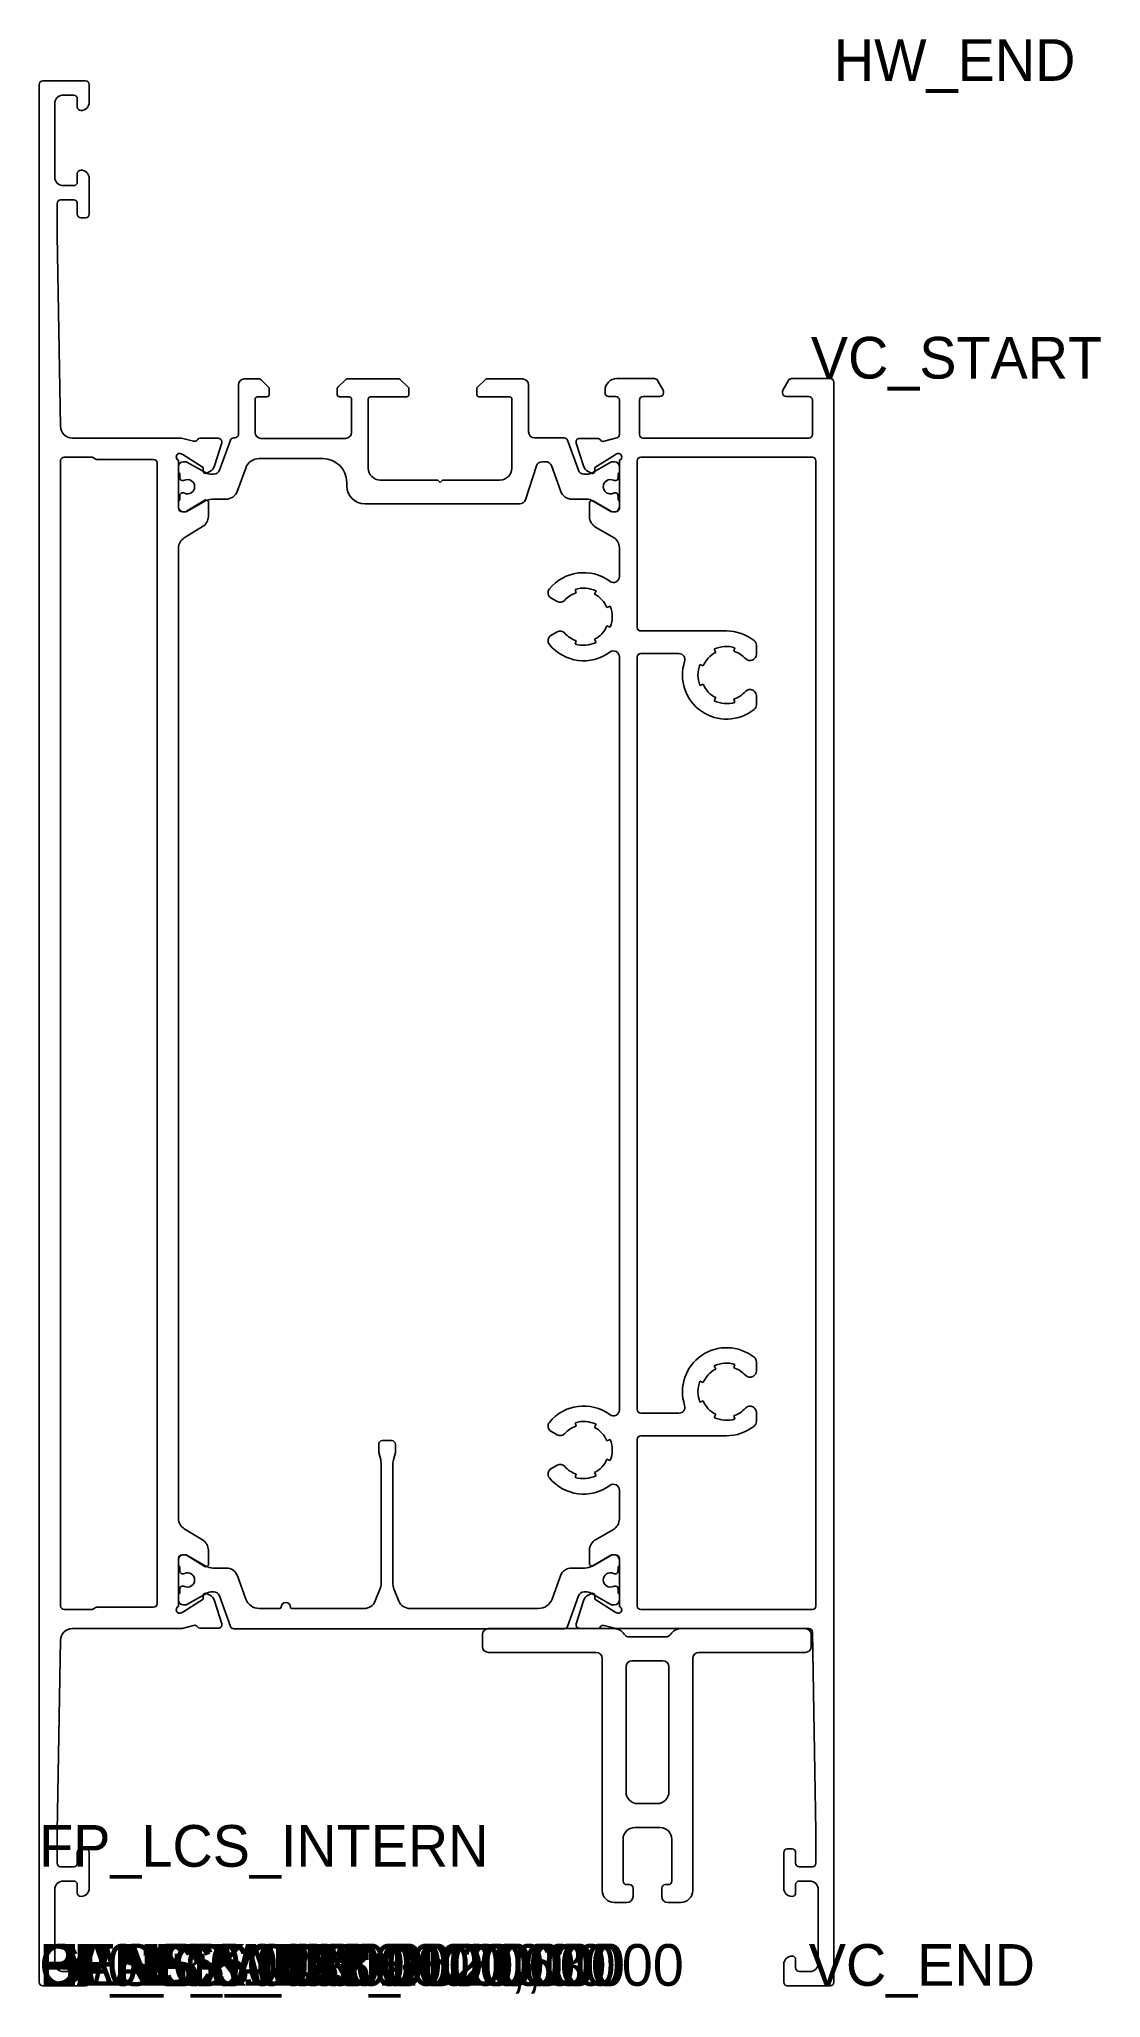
# Model space of a CAD drawing. Header units: metres. Extents: x 0 to 89, y -1 to 163.
import ezdxf

# ---------------------------------------------------------------- set-up
doc = ezdxf.new("R2010")
doc.units = ezdxf.units.M

msp = doc.modelspace()

# ---------------------------------------------------------------- linework, layer by layer
for p, q in [((0, 0.3), (0, 159.699723)), ((0.3, 159.999723), (3.9, 159.999723)), ((4.2, 159.699723), (4.2, 158.199723)), ((1.3, 158.099723), (1.3, 151.899723)), ((2.9, 158.799723), (2, 158.799723)), ((3.2, 157.799723), (3.2, 158.499723)), ((3.2, 151.499723), (3.2, 152.199723)), ((4.2, 151.799723), (4.2, 148.799723)), ((2.9, 149.999723), (1.8, 149.999723)), ((2, 151.199723), (2.9, 151.199723)), ((1.5, 149.699723), (1.5, 146.999723)), ((3.2, 148.799723), (3.2, 149.699723)), ((3.9, 148.499723), (3.5, 148.499723)), ((1.5, 146.999723), (1.782664, 130.982078)), ((18.483976, 134.959541), (17.216819, 134.959541)), ((19.25824, 134.268119), (18.625397, 134.900962)), ((25.70824, 134.900962), (25.075397, 134.268119)), ((30.196626, 134.959541), (25.849661, 134.959541)), ((30.970891, 134.268119), (30.338048, 134.900962)), ((37.420891, 134.900962), (36.788048, 134.268119)), ((40.579469, 134.959541), (37.562312, 134.959541)), ((48.497783, 134.99228), (51.647228, 134.99228)), ((63.148338, 134.99228), (66.397783, 134.99228)), ((16.716819, 134.459541), (16.716819, 130.309541)), ((18.116819, 130.471224), (18.116819, 133.259541)), ((18.316819, 133.459541), (19.116819, 133.459541)), ((19.316819, 133.659541), (19.316819, 134.126698)), ((25.016819, 134.126698), (25.016819, 133.659541)), ((25.216819, 133.459541), (26.016819, 133.459541)), ((26.216819, 133.259541), (26.216819, 130.471224)), ((27.616819, 127.471224), (27.616819, 133.259541)), ((27.816819, 133.459541), (30.829469, 133.459541)), ((31.029469, 133.659541), (31.029469, 134.126698)), ((36.729469, 134.126698), (36.729469, 133.659541)), ((36.929469, 133.459541), (39.479469, 133.459541)), ((39.679469, 133.259541), (39.679469, 127.471224)), ((41.079469, 130.509541), (41.079469, 134.459541)), ((47.497783, 133.79228), (47.497783, 133.99228)), ((48.397783, 133.49228), (47.797783, 133.49228)), ((52.097783, 133.49228), (50.697783, 133.49228)), ((51.907035, 134.84228), (52.357591, 134.061895)), ((52.397783, 133.911895), (52.397783, 133.79228)), ((62.397783, 133.79228), (62.397783, 133.911895)), ((62.437975, 134.061895), (62.888531, 134.84228)), ((64.597783, 133.49228), (62.697783, 133.49228)), ((66.697783, 134.69228), (66.697783, 0.3)), ((48.697783, 130.292279), (48.697783, 133.19228)), ((50.397783, 133.19228), (50.397783, 130.29228)), ((64.897783, 130.29228), (64.897783, 133.19228)), ((2.782509, 129.999723), (11.957918, 129.999723)), ((11.957918, 129.999723), (12.958765, 129.735914)), ((13.484495, 129.97496), (15.035589, 129.97496)), ((16.416819, 130.009541), (16.335773, 130.009541)), ((25.716819, 129.971224), (18.616819, 129.971224)), ((44.059793, 130.009541), (41.579469, 130.009541)), ((45.359977, 129.967794), (46.911071, 129.967794)), ((47.436801, 129.728748), (48.474247, 130.002204)), ((50.697783, 129.99228), (64.597783, 129.99228)), ((4.45359, 128.4), (2.1, 128.4)), ((4.8, 128.2), (4.45359, 128.4)), ((11.736065, 128.699445), (11.697783, 128.699445)), ((13.765673, 127.521969), (12.057576, 128.606032)), ((15.321858, 129.585239), (14.719894, 127.66457)), ((16.053865, 129.812147), (15.135233, 127.288228)), ((45.260222, 127.288531), (44.341701, 129.812147)), ((45.675672, 127.657405), (45.073708, 129.578073)), ((48.33799, 128.598866), (46.629893, 127.514803)), ((48.697783, 128.692279), (48.659501, 128.692279)), ((64.897783, 128.39228), (50.497783, 128.39228)), ((1.8, 128.1), (1.8, 31.899723)), ((9.597783, 128.2), (4.8, 128.2)), ((9.897783, 32.099723), (9.897783, 127.9)), ((11.697537, 127.609218), (11.697537, 127.182423)), ((11.697783, 128.13376), (11.697783, 124.1)), ((11.797537, 127.009218), (11.797537, 126.634218)), ((12.303981, 128.009218), (12.097537, 128.009218)), ((13.899171, 127.119814), (12.403926, 127.982455)), ((13.753576, 127.233547), (13.765673, 127.521969)), ((14.327124, 127.194852), (14.046054, 127.047923)), ((14.665392, 126.959238), (14.498848, 126.959236)), ((16.618997, 125.517227), (17.333988, 127.481648)), ((18.461619, 128.271224), (23.820794, 128.271224)), ((40.808526, 124.816331), (41.736475, 127.664433)), ((42.211878, 128.009541), (42.519337, 128.009541)), ((42.989183, 127.680551), (43.776462, 125.517521)), ((45.848224, 126.959541), (45.730069, 126.959541)), ((46.003561, 126.959541), (45.848224, 126.959541)), ((46.349512, 127.040757), (46.068442, 127.187686)), ((47.991394, 127.982778), (46.403339, 127.066592)), ((46.629893, 127.514803), (46.64199, 127.226382)), ((48.297783, 128.009541), (48.091338, 128.009541)), ((48.597783, 126.634541), (48.597783, 127.009541)), ((48.697783, 124.092279), (48.697783, 128.126594)), ((48.697783, 127.182746), (48.697783, 127.609541)), ((50.197783, 128.09228), (50.197783, 114.09228)), ((65.197783, 31.897165), (65.197783, 128.09228)), ((11.797537, 125.184218), (11.797537, 124.809218)), ((11.997537, 126.434218), (12.109343, 126.434218)), ((12.109343, 125.384218), (11.997537, 125.384218)), ((12.109343, 126.434218), (12.193892, 126.452968)), ((12.193892, 125.365468), (12.109343, 125.384218)), ((25.820794, 126.271224), (25.820794, 125.971224)), ((33.448144, 126.471224), (28.616819, 126.471224)), ((33.648144, 126.271224), (33.448144, 126.471224)), ((33.848144, 126.471224), (33.648144, 126.271224)), ((38.679469, 126.471224), (33.848144, 126.471224)), ((48.201428, 126.453291), (48.285977, 126.434541)), ((48.285977, 125.384541), (48.201428, 125.365791)), ((48.285977, 126.434541), (48.397783, 126.434541)), ((48.397783, 125.384541), (48.285977, 125.384541)), ((48.597783, 124.809541), (48.597783, 125.184541)), ((11.697537, 124.636013), (11.697537, 124.209218)), ((11.997783, 123.8), (12.217398, 123.8)), ((12.097537, 123.809218), (12.303981, 123.809218)), ((12.373583, 123.843863), (13.89366, 124.770759)), ((12.403926, 123.835981), (13.899235, 124.698659)), ((14.197783, 124.6), (14.197783, 123.409437)), ((14.498891, 124.859236), (15.679314, 124.859247)), ((27.320794, 124.471224), (40.333122, 124.471224)), ((44.716154, 124.859541), (45.950006, 124.859541)), ((46.197783, 123.388134), (46.197783, 124.542835)), ((46.449728, 124.725726), (47.991394, 123.836304)), ((46.497783, 124.71604), (48.028168, 123.832472)), ((48.091338, 123.809541), (48.297783, 123.809541)), ((48.178168, 123.792279), (48.397783, 123.792279)), ((48.697783, 124.209541), (48.697783, 124.636336)), ((13.718398, 122.555646), (12.177168, 121.615852)), ((48.197783, 121.656083), (46.697783, 122.522109)), ((11.697783, 120.76206), (11.697783, 39.237385)), ((48.697783, 118.367188), (48.697783, 120.790058)), ((44.990371, 117.285655), (45.078797, 116.998983)), ((46.608939, 116.884315), (46.739104, 117.154605)), ((43.488145, 116.268015), (42.96054, 116.572628)), ((47.93188, 115.869099), (47.652618, 115.759496)), ((42.96054, 113.411932), (43.488145, 113.716545)), ((47.652618, 114.225064), (47.93188, 114.115462)), ((50.497783, 113.79228), (57.697783, 113.79228)), ((45.078797, 112.985577), (44.990371, 112.698905)), ((46.739104, 112.829955), (46.608939, 113.100246)), ((53.704038, 111.89228), (50.497783, 111.89228)), ((56.656462, 112.254605), (56.786627, 111.984315)), ((58.316769, 112.098983), (58.405195, 112.385655)), ((60.197783, 112.590279), (60.197783, 111.824331)), ((48.697783, 48.372073), (48.697783, 111.617373)), ((50.197783, 111.59228), (50.197783, 48.397165)), ((55.742948, 110.859496), (55.463686, 110.969099)), ((59.947783, 111.391318), (59.907421, 111.368015)), ((55.463686, 109.215462), (55.742948, 109.325064)), ((59.907421, 108.816545), (59.947783, 108.793242)), ((56.786627, 108.200246), (56.656462, 107.929955)), ((58.405195, 107.798905), (58.316769, 108.085577)), ((60.197783, 108.360229), (60.197783, 107.594281)), ((56.656462, 52.05949), (56.786627, 51.7892)), ((58.316769, 51.903868), (58.405195, 52.19054)), ((59.947783, 51.196203), (59.907421, 51.1729)), ((60.197783, 52.395164), (60.197783, 51.629216)), ((55.742948, 50.664381), (55.463686, 50.773984)), ((50.497783, 48.097165), (53.704038, 48.097165)), ((55.463686, 49.020347), (55.742948, 49.129949)), ((56.786627, 48.00513), (56.656462, 47.73484)), ((58.405195, 47.60379), (58.316769, 47.890462)), ((59.907421, 48.62143), (59.947783, 48.598127)), ((60.197783, 48.165114), (60.197783, 47.399166)), ((43.488145, 46.2729), (42.96054, 46.577513)), ((44.990371, 47.29054), (45.078797, 47.003868)), ((46.608939, 46.8892), (46.739104, 47.15949)), ((57.697783, 46.197165), (50.497783, 46.197165)), ((28.497788, 45.489637), (28.497788, 44.789637)), ((28.497788, 44.789637), (28.663708, 44.170415)), ((29.597788, 45.789637), (28.797788, 45.789637)), ((29.731856, 44.170372), (29.897788, 44.789637)), ((29.897788, 44.789637), (29.897788, 45.489637)), ((47.93188, 45.873984), (47.652618, 45.764381)), ((50.197783, 45.897165), (50.197783, 31.897165)), ((28.697782, 43.911596), (28.697782, 33.73554)), ((29.697782, 33.724083), (29.697782, 43.911553)), ((42.96054, 43.416817), (43.488145, 43.72143)), ((45.078797, 42.990462), (44.990371, 42.70379)), ((46.739104, 42.83484), (46.608939, 43.10513)), ((47.652618, 44.229949), (47.93188, 44.120347)), ((48.697783, 39.199387), (48.697783, 41.622258)), ((12.177168, 38.383594), (13.718398, 37.443799)), ((46.697783, 37.467337), (48.197783, 38.333362)), ((12.217398, 36.199445), (11.997783, 36.199445)), ((14.197783, 36.590008), (14.197783, 35.399445)), ((46.197783, 35.446611), (46.197783, 36.601311)), ((48.397783, 36.197166), (48.178168, 36.197166)), ((11.697782, 35.789637), (11.697782, 35.362842)), ((11.697783, 35.899445), (11.697783, 31.865686)), ((11.797782, 35.189637), (11.797782, 34.814637)), ((11.997782, 34.614637), (12.109588, 34.614637)), ((12.304227, 36.189637), (12.097782, 36.189637)), ((12.109588, 34.614637), (12.194137, 34.633387)), ((13.89366, 35.228687), (12.373583, 36.155582)), ((13.986115, 35.250215), (12.404171, 36.162874)), ((15.697609, 35.089637), (14.585782, 35.089637)), ((45.809783, 35.089637), (44.697955, 35.089637)), ((47.991393, 36.162874), (46.409449, 35.250215)), ((48.028168, 36.156974), (46.497783, 35.273406)), ((48.297782, 36.189637), (48.091338, 36.189637)), ((48.201427, 34.633387), (48.285976, 34.614637)), ((48.285976, 34.614637), (48.397782, 34.614637)), ((48.597782, 34.814637), (48.597782, 35.189637)), ((48.697782, 35.362842), (48.697782, 35.789637)), ((48.697783, 31.862851), (48.697783, 35.897166)), ((11.797782, 33.364637), (11.797782, 32.989637)), ((12.109588, 33.564637), (11.997782, 33.564637)), ((12.194137, 33.545887), (12.109588, 33.564637)), ((12.404171, 32.0164), (13.986115, 32.92906)), ((14.046054, 32.951523), (14.327124, 32.804593)), ((14.585782, 33.089637), (14.647845, 33.089637)), ((17.347933, 32.479213), (16.637302, 34.431657)), ((28.62666, 33.365155), (28.209612, 32.319252)), ((30.186848, 32.316027), (29.770197, 33.350472)), ((43.758262, 34.431657), (43.047631, 32.479213)), ((45.747719, 33.089637), (45.809783, 33.089637)), ((46.068442, 32.801759), (46.349512, 32.948688)), ((46.409449, 32.92906), (47.991393, 32.0164)), ((48.285976, 33.564637), (48.201427, 33.545887)), ((48.397782, 33.564637), (48.285976, 33.564637)), ((48.597782, 32.989637), (48.597782, 33.364637)), ((2.1, 31.599723), (4.45359, 31.599723)), ((4.45359, 31.599723), (4.8, 31.799723)), ((4.8, 31.799723), (9.597783, 31.799723)), ((11.697782, 32.816432), (11.697782, 32.389637)), ((11.697783, 31.3), (11.736065, 31.3)), ((12.057576, 31.393413), (13.765673, 32.477476)), ((12.097782, 31.989637), (12.304227, 31.989637)), ((13.765673, 32.477476), (13.753576, 32.765898)), ((14.719894, 32.334875), (15.321858, 30.414206)), ((15.124961, 32.739172), (16.053864, 30.187031)), ((20.197782, 31.689637), (18.475565, 31.689637)), ((27.280734, 31.689637), (21.197782, 31.689637)), ((41.92, 31.689637), (31.114434, 31.689637)), ((44.3417, 30.187031), (45.270604, 32.739172)), ((45.073708, 30.411372), (45.675672, 32.332041)), ((46.64199, 32.763064), (46.629893, 32.474642)), ((46.629893, 32.474642), (48.33799, 31.390579)), ((48.091338, 31.989637), (48.297782, 31.989637)), ((48.659501, 31.297166), (48.697783, 31.297166)), ((48.697782, 32.389637), (48.697782, 32.816432)), ((50.497783, 31.597165), (64.897783, 31.597165)), ((11.920098, 30), (2.782509, 30)), ((11.920098, 30), (11.996562, 30.009908)), ((12.958765, 30.263531), (11.996562, 30.009908)), ((15.035589, 30.024485), (13.484495, 30.024485)), ((16.335772, 29.989637), (44.059793, 29.989637)), ((37.707783, 29.997165), (48.259227, 29.997165)), ((46.911071, 30.021651), (45.359977, 30.021651)), ((48.436598, 29.997165), (47.436801, 30.260697)), ((64.607783, 29.997165), (48.436598, 29.997165)), ((53.859227, 29.997165), (64.307783, 29.997165)), ((65.197783, 13), (64.907783, 29.697165)), ((1.782664, 29.017645), (1.5, 13)), ((37.207783, 28.497165), (37.207783, 29.497165)), ((46.759227, 27.997165), (37.707783, 27.997165)), ((49.524354, 29.303052), (52.5941, 29.303052)), ((64.307783, 27.997165), (55.359227, 27.997165)), ((64.807783, 28.497165), (64.807783, 29.497165)), ((47.259227, 7.997165), (47.259227, 27.497165)), ((49.259227, 26.803052), (49.259227, 18.997165)), ((49.759227, 27.303052), (52.359227, 27.303052)), ((52.859227, 16.301073), (52.859227, 26.803052)), ((54.859227, 27.497165), (54.859227, 7.997165)), ((49.259227, 18.997165), (49.259227, 16.301073)), ((50.259227, 15.301073), (51.859227, 15.301073)), ((52.109227, 13.301073), (50.009227, 13.301073)), ((1.5, 13), (1.5, 10.3)), ((49.009227, 12.301073), (49.009227, 8.797165)), ((53.109227, 8.797165), (53.109227, 12.301073)), ((65.197783, 10.3), (65.197783, 13)), ((1.8, 10), (2.9, 10)), ((3.2, 10.3), (3.2, 11.2)), ((3.5, 11.5), (3.9, 11.5)), ((4.2, 11.2), (4.2, 8.2)), ((62.497783, 8.2), (62.497783, 11.2)), ((62.797783, 11.5), (63.197783, 11.5)), ((63.497783, 11.2), (63.497783, 10.3)), ((63.797783, 10), (64.897783, 10)), ((2.9, 8.8), (2, 8.8)), ((3.2, 7.8), (3.2, 8.5)), ((49.309227, 8.497165), (49.559227, 8.497165)), ((52.559227, 8.497165), (52.809227, 8.497165)), ((63.497783, 8.5), (63.497783, 7.8)), ((64.697783, 8.8), (63.797783, 8.8)), ((1.3, 8.1), (1.3, 1.9)), ((49.309227, 6.997165), (48.259227, 6.997165)), ((49.859227, 8.197165), (49.859227, 7.497165)), ((52.259227, 7.497165), (52.259227, 8.197165)), ((53.859227, 6.997165), (52.759227, 6.997165)), ((65.397783, 1.9), (65.397783, 8.1)), ((3.2, 1.5), (3.2, 2.2)), ((4.2, 1.8), (4.2, 0.3)), ((62.497783, 0.3), (62.497783, 1.8)), ((63.497783, 2.2), (63.497783, 1.5)), ((3.9, 0), (0.3, 0)), ((2, 1.2), (2.9, 1.2)), ((66.397783, 0), (62.797783, 0)), ((63.797783, 1.2), (64.697783, 1.2))]:
    msp.add_line(p, q)
for centre, radius, start, end in [((0.3, 159.699723), 0.3, 90, 180), ((3.9, 159.699723), 0.3, 360, 90), ((2, 158.099723), 0.7, 90, 180), ((2.9, 158.499723), 0.3, 360, 90), ((3.5, 158.199723), 0.7, 270, 360), ((3.5, 157.799723), 0.3, 180, 270), ((2, 151.899723), 0.7, 180, 270), ((2.9, 151.499723), 0.3, 270, 360), ((3.5, 152.199723), 0.3, 90, 180), ((3.5, 151.799723), 0.7, 360, 90), ((1.8, 149.699723), 0.3, 90, 180), ((2.9, 149.699723), 0.3, 360, 90), ((3.5, 148.799723), 0.3, 180, 270), ((3.9, 148.799723), 0.3, 270, 360), ((17.216819, 134.459541), 0.5, 90, 180), ((18.483976, 134.759541), 0.2, 45, 90), ((25.849661, 134.759541), 0.2, 90, 135), ((30.196626, 134.759541), 0.2, 45, 90), ((37.562312, 134.759541), 0.2, 90, 135), ((40.579469, 134.459541), 0.5, 360, 90), ((48.497783, 133.99228), 1, 90, 180), ((51.647228, 134.69228), 0.3, 30, 90), ((63.148338, 134.69228), 0.3, 90, 150), ((66.397783, 134.69228), 0.3, 360, 90), ((18.316819, 133.259541), 0.2, 90, 180), ((19.116819, 133.659541), 0.2, 270, 360), ((19.116819, 134.126698), 0.2, 360, 45), ((25.216819, 134.126698), 0.2, 135, 180), ((25.216819, 133.659541), 0.2, 180, 270), ((26.016819, 133.259541), 0.2, 360, 90), ((27.816819, 133.259541), 0.2, 90, 180), ((30.829469, 133.659541), 0.2, 270, 360), ((30.829469, 134.126698), 0.2, 360, 45), ((36.929469, 134.126698), 0.2, 135, 180), ((36.929469, 133.659541), 0.2, 180, 270), ((39.479469, 133.259541), 0.2, 360, 90), ((47.797783, 133.79228), 0.3, 180, 270), ((48.397783, 133.19228), 0.3, 360, 90), ((50.697783, 133.19228), 0.3, 90, 180), ((52.097783, 133.79228), 0.3, 270, 360), ((52.097783, 133.911895), 0.3, 360, 30), ((62.697783, 133.911895), 0.3, 150, 180), ((62.697783, 133.79228), 0.3, 180, 270), ((64.597783, 133.19228), 0.3, 360, 90), ((2.782509, 130.999723), 1, 181.010997, 270), ((13.483093, 129.774965), 0.2, 90, 150.367342), ((15.035589, 129.67496), 0.3, 342.598279, 90), ((16.335773, 129.709541), 0.3, 90, 160), ((16.416819, 130.309541), 0.3, 270, 360), ((18.616819, 130.471224), 0.5, 180, 270), ((25.716819, 130.471224), 0.5, 270, 360), ((41.579469, 130.509541), 0.5, 180, 270), ((44.059793, 129.709541), 0.3, 20, 90), ((45.359977, 129.667794), 0.3, 90, 197.401721), ((46.912473, 129.767799), 0.2, 29.632658, 90), ((48.397783, 130.292296), 0.3, 284.766462, 360), ((50.697783, 130.29228), 0.3, 180, 270), ((64.597783, 130.29228), 0.3, 270, 360), ((2.1, 128.1), 0.3, 90, 180), ((11.797783, 128.416602), 0.3, 109.471221, 250.528779), ((11.736065, 128.099445), 0.6, 57.598279, 90), ((13.048486, 130.022184), 0.3, 252.598279, 330.367342), ((47.34708, 130.015018), 0.3, 209.632658, 287.401721), ((48.659501, 128.092279), 0.6, 90, 122.401721), ((48.597783, 128.409436), 0.3, 289.471221, 70.528779), ((50.497783, 128.09228), 0.3, 90, 180), ((64.897783, 128.09228), 0.3, 360, 90), ((9.597783, 127.9), 0.3, 360, 90), ((12.097537, 127.609218), 0.4, 90, 180), ((11.897537, 127.182423), 0.2, 180, 240), ((12.303981, 127.809218), 0.2, 60.018361, 90), ((13.9534, 127.225166), 0.2, 180, 297.598279), ((14.498837, 128.159236), 1.2, 240.018361, 270), ((13.956509, 127.903826), 0.8, 297.598279, 342.598279), ((14.665387, 127.459238), 0.5, 270, 340), ((18.461619, 127.071224), 1.2, 90, 160), ((23.820794, 126.271224), 2, 360, 90), ((28.616819, 127.471224), 1, 180, 270), ((38.679469, 127.471224), 1, 270, 360), ((42.211878, 127.509541), 0.5, 90, 161.953701), ((42.519337, 127.509541), 0.5, 20, 90), ((45.730069, 127.459541), 0.5, 200, 270), ((46.439057, 127.89666), 0.8, 197.401721, 242.401721), ((46.003561, 127.759541), 0.8, 270, 299.981639), ((46.442166, 127.218), 0.2, 242.401721, 360), ((48.091338, 127.809541), 0.2, 90, 119.981639), ((48.297783, 127.609541), 0.4, 360, 90), ((48.497783, 127.182746), 0.2, 300, 360), ((11.997537, 126.634218), 0.2, 180, 270), ((11.997537, 125.184218), 0.2, 90, 180), ((12.447537, 125.909218), 0.6, 360, 115.007833), ((12.447537, 125.909218), 0.6, 244.992167, 360), ((15.679305, 125.859247), 1, 270, 340), ((27.320794, 125.971224), 1.5, 180, 270), ((44.716154, 125.859541), 1, 200, 270), ((47.947783, 125.909541), 0.6, 64.992167, 180), ((47.947783, 125.909541), 0.6, 180, 295.007833), ((48.397783, 126.634541), 0.2, 270, 360), ((48.397783, 125.184541), 0.2, 360, 90), ((11.897537, 124.636013), 0.2, 120, 180), ((12.097537, 124.209218), 0.4, 180, 270), ((11.997783, 124.1), 0.3, 180, 270), ((12.217398, 124.1), 0.3, 270, 301.373538), ((12.303981, 124.009218), 0.2, 270, 299.981639), ((13.197783, 123.409437), 1, 301.373538, 360), ((13.997783, 124.6), 0.2, 360, 121.373538), ((14.498902, 123.659236), 1.2, 90, 119.981639), ((40.333122, 124.971224), 0.5, 270, 341.953701), ((45.950006, 123.859541), 1, 60.018361, 90), ((46.397783, 124.542835), 0.2, 60, 180), ((47.197783, 123.388134), 1, 180, 240), ((48.091338, 124.009541), 0.2, 240.018361, 270), ((48.178168, 124.092279), 0.3, 240, 270), ((48.297783, 124.209541), 0.4, 270, 360), ((48.397783, 124.092279), 0.3, 270, 360), ((48.497783, 124.636336), 0.2, 360, 60), ((12.697783, 120.76206), 1, 121.373539, 180), ((47.697783, 120.790058), 1, 360, 60), ((45.697783, 114.99228), 3.7, 53.470393, 141.010701), ((43.21054, 117.005641), 0.5, 141.010701, 240), ((45.697783, 114.99228), 2.1, 107.142857, 138.912511), ((45.697783, 114.99228), 2.4, 64.285714, 107.142857), ((45.697783, 114.99228), 2.1, 21.428571, 64.285714), ((48.197783, 118.367188), 0.5, 233.470393, 360), ((43.738145, 116.701028), 0.5, 240, 318.912511), ((45.697783, 114.99228), 2.4, 338.571429, 21.428571), ((43.738145, 113.283532), 0.5, 41.087489, 120), ((45.697783, 114.99228), 2.1, 221.087489, 252.857143), ((45.697783, 114.99228), 2.1, 295.714286, 338.571429), ((50.497783, 114.09228), 0.3, 180, 270), ((57.697783, 110.09228), 3.7, 51.317813, 90), ((43.21054, 112.978919), 0.5, 120, 218.989299), ((45.697783, 114.99228), 3.7, 218.989299, 306.529607), ((45.697783, 114.99228), 2.4, 252.857143, 295.714286), ((48.197783, 111.617373), 0.5, 360, 126.529607), ((50.497783, 111.59228), 0.3, 90, 180), ((53.704038, 111.39228), 0.5, 341.969465, 90), ((57.697783, 110.09228), 2.1, 115.714286, 158.571429), ((57.697783, 110.09228), 2.4, 72.857143, 115.714286), ((57.697783, 110.09228), 2.1, 41.087489, 72.857143), ((59.697783, 112.590279), 0.5, 360, 51.317813), ((57.697783, 110.09228), 3.7, 161.969465, 308.682187), ((57.697783, 110.09228), 2.4, 158.571429, 201.428571), ((59.657421, 111.801028), 0.5, 221.087489, 300), ((59.697783, 111.824331), 0.5, 300, 360), ((57.697783, 110.09228), 2.1, 201.428571, 244.285714), ((57.697783, 110.09228), 2.1, 287.142857, 318.912511), ((59.657421, 108.383532), 0.5, 60, 138.912511), ((59.697783, 108.360229), 0.5, 360, 60), ((57.697783, 110.09228), 2.4, 244.285714, 287.142857), ((59.697783, 107.594281), 0.5, 308.682187, 360), ((57.697783, 49.897165), 3.7, 51.317813, 198.030535), ((59.697783, 52.395164), 0.5, 360, 51.317813), ((57.697783, 49.897165), 2.1, 115.714286, 158.571429), ((57.697783, 49.897165), 2.4, 72.857143, 115.714286), ((57.697783, 49.897165), 2.1, 41.087489, 72.857143), ((59.657421, 51.605913), 0.5, 221.087489, 300), ((59.697783, 51.629216), 0.5, 300, 360), ((57.697783, 49.897165), 2.4, 158.571429, 201.428571), ((45.697783, 44.997165), 3.7, 53.470393, 141.010701), ((48.197783, 48.372073), 0.5, 233.470393, 360), ((50.497783, 48.397165), 0.3, 180, 270), ((53.704038, 48.597165), 0.5, 270, 18.030535), ((57.697783, 49.897165), 2.1, 201.428571, 244.285714), ((57.697783, 49.897165), 2.4, 244.285714, 287.142857), ((57.697783, 49.897165), 2.1, 287.142857, 318.912511), ((59.657421, 48.188417), 0.5, 60, 138.912511), ((59.697783, 48.165114), 0.5, 360, 60), ((43.21054, 47.010526), 0.5, 141.010701, 240), ((43.738145, 46.705913), 0.5, 240, 318.912511), ((45.697783, 44.997165), 2.1, 107.142857, 138.912511), ((45.697783, 44.997165), 2.4, 64.285714, 107.142857), ((45.697783, 44.997165), 2.1, 21.428571, 64.285714), ((50.497783, 45.897165), 0.3, 90, 180), ((57.697783, 49.897165), 3.7, 270, 308.682187), ((59.697783, 47.399166), 0.5, 308.682187, 360), ((28.797788, 45.489637), 0.3, 90, 180), ((29.597788, 45.489637), 0.3, 360, 90), ((45.697783, 44.997165), 2.4, 338.571429, 21.428571), ((27.697782, 43.911596), 1, 360, 15), ((30.697782, 43.911553), 1, 165, 180), ((43.21054, 42.983804), 0.5, 120, 218.989299), ((43.738145, 43.288417), 0.5, 41.087489, 120), ((45.697783, 44.997165), 2.1, 221.087489, 252.857143), ((45.697783, 44.997165), 2.4, 252.857143, 295.714286), ((45.697783, 44.997165), 2.1, 295.714286, 338.571429), ((45.697783, 44.997165), 3.7, 218.989299, 306.529607), ((48.197783, 41.622258), 0.5, 360, 126.529607), ((12.697783, 39.237385), 1, 180, 238.626461), ((47.697783, 39.199387), 1, 300, 360), ((11.997783, 35.899445), 0.3, 90, 180), ((12.217398, 35.899445), 0.3, 58.626462, 90), ((13.197783, 36.590008), 1, 360, 58.626462), ((47.197783, 36.601311), 1, 120, 180), ((48.178168, 35.897166), 0.3, 90, 120), ((48.397783, 35.897166), 0.3, 360, 90), ((12.097782, 35.789637), 0.4, 90, 180), ((11.897782, 35.362842), 0.2, 180, 240), ((11.997782, 34.814637), 0.2, 180, 270), ((12.447782, 34.089637), 0.6, 360, 115.007833), ((12.304227, 35.989637), 0.2, 60.018361, 90), ((13.997783, 35.399445), 0.2, 238.626462, 360), ((14.585782, 36.289637), 1.2, 240.018361, 270), ((15.697609, 34.089637), 1, 20, 90), ((44.697955, 34.089637), 1, 90, 160), ((45.809783, 36.289637), 1.2, 270, 299.981639), ((46.397783, 35.446611), 0.2, 180, 300), ((47.947782, 34.089637), 0.6, 64.992167, 180), ((48.091338, 35.989637), 0.2, 90, 119.981639), ((48.297782, 35.789637), 0.4, 360, 90), ((48.397782, 34.814637), 0.2, 270, 360), ((48.497782, 35.362842), 0.2, 300, 360), ((11.897782, 32.816432), 0.2, 120, 180), ((11.997782, 33.364637), 0.2, 90, 180), ((12.447782, 34.089637), 0.6, 244.992167, 360), ((13.9534, 32.774279), 0.2, 62.401721, 180), ((14.585782, 31.889637), 1.2, 90, 119.981639), ((14.647845, 32.589637), 0.5, 17.401721, 90), ((27.697782, 33.73554), 1, 338.260625, 360), ((30.697782, 33.724083), 1, 180, 201.938469), ((45.747719, 32.589637), 0.5, 90, 162.598279), ((45.809783, 31.889637), 1.2, 60.018361, 90), ((46.442166, 32.771445), 0.2, 360, 117.598279), ((47.947782, 34.089637), 0.6, 180, 295.007833), ((48.397782, 33.364637), 0.2, 360, 90), ((48.497782, 32.816432), 0.2, 360, 60), ((2.1, 31.899723), 0.3, 180, 270), ((9.597783, 32.099723), 0.3, 270, 360), ((11.797783, 31.582843), 0.3, 109.471227, 250.528773), ((12.097782, 32.389637), 0.4, 180, 270), ((11.736065, 31.9), 0.6, 270, 302.401721), ((12.304227, 32.189637), 0.2, 270, 299.981639), ((13.956509, 32.095619), 0.8, 17.401721, 62.401721), ((18.475565, 32.889637), 1.2, 200, 270), ((20.197782, 31.789637), 0.1, 270, 360), ((20.697782, 31.789637), 0.4, 90, 180), ((20.697782, 31.789637), 0.4, 360, 90), ((21.197782, 31.789637), 0.1, 180, 270), ((27.280734, 32.689637), 1, 270, 338.260625), ((31.114434, 32.689637), 1, 201.938469, 270), ((41.92, 32.889637), 1.2, 270, 340), ((46.439057, 32.092785), 0.8, 117.598279, 162.598279), ((48.091338, 32.189637), 0.2, 240.018361, 270), ((48.297782, 32.389637), 0.4, 270, 360), ((48.659501, 31.897166), 0.6, 237.598279, 270), ((48.597783, 31.580009), 0.3, 289.471221, 70.528779), ((50.497783, 31.897165), 0.3, 180, 270), ((64.897783, 31.897165), 0.3, 270, 360), ((2.782509, 29), 1, 90, 178.989003), ((13.048486, 29.977262), 0.3, 29.632658, 107.401721), ((13.483093, 30.22448), 0.2, 209.632658, 270), ((15.035589, 30.324485), 0.3, 270, 17.401721), ((16.335772, 30.289637), 0.3, 200, 270), ((37.707783, 29.497165), 0.5, 90, 180), ((44.059793, 30.289637), 0.3, 270, 340), ((45.359977, 30.321651), 0.3, 162.598279, 270), ((46.912473, 30.221646), 0.2, 270, 330.367342), ((47.34708, 29.974427), 0.3, 72.598279, 150.367342), ((48.259227, 28.997165), 1, 32.497183, 90), ((53.859227, 28.997165), 1, 90, 147.502817), ((64.307783, 29.497165), 0.5, 360, 90), ((64.607783, 29.697165), 0.3, 360, 90), ((37.707783, 28.497165), 0.5, 180, 270), ((46.759227, 27.497165), 0.5, 360, 90), ((49.524354, 29.803052), 0.5, 212.497183, 270), ((52.5941, 29.803052), 0.5, 270, 327.502817), ((55.359227, 27.497165), 0.5, 90, 180), ((64.307783, 28.497165), 0.5, 270, 360), ((49.759227, 26.803052), 0.5, 90, 180), ((52.359227, 26.803052), 0.5, 360, 90), ((50.259227, 16.301073), 1, 180, 270), ((51.859227, 16.301073), 1, 270, 360), ((50.009227, 12.301073), 1, 90, 180), ((52.109227, 12.301073), 1, 360, 90), ((1.8, 10.3), 0.3, 180, 270), ((2.9, 10.3), 0.3, 270, 360), ((3.5, 11.2), 0.3, 90, 180), ((3.9, 11.2), 0.3, 360, 90), ((62.797783, 11.2), 0.3, 90, 180), ((63.197783, 11.2), 0.3, 360, 90), ((63.797783, 10.3), 0.3, 180, 270), ((64.897783, 10.3), 0.3, 270, 360), ((2, 8.1), 0.7, 90, 180), ((2.9, 8.5), 0.3, 360, 90), ((49.309227, 8.797165), 0.3, 180, 270), ((49.559227, 8.197165), 0.3, 360, 90), ((52.559227, 8.197165), 0.3, 90, 180), ((52.809227, 8.797165), 0.3, 270, 360), ((63.797783, 8.5), 0.3, 90, 180), ((64.697783, 8.1), 0.7, 360, 90), ((3.5, 7.8), 0.3, 180, 270), ((3.5, 8.2), 0.7, 270, 360), ((48.259227, 7.997165), 1, 180, 270), ((49.316258, 7.541932), 0.544812, 270, 355.286795), ((52.759227, 7.497165), 0.5, 180, 270), ((53.859227, 7.997165), 1, 270, 360), ((63.197783, 8.2), 0.7, 180, 270), ((63.197783, 7.8), 0.3, 270, 360), ((2, 1.9), 0.7, 180, 270), ((3.5, 2.2), 0.3, 90, 180), ((3.5, 1.8), 0.7, 360, 90), ((63.197783, 1.8), 0.7, 90, 180), ((63.197783, 2.2), 0.3, 360, 90), ((64.697783, 1.9), 0.7, 270, 360), ((0.3, 0.3), 0.3, 180, 270), ((2.9, 1.5), 0.3, 270, 360), ((3.9, 0.3), 0.3, 270, 360), ((62.797783, 0.3), 0.3, 180, 270), ((63.797783, 1.5), 0.3, 180, 270), ((66.397783, 0.3), 0.3, 270, 360)]:
    msp.add_arc(centre, radius, start, end)

# ---------------------------------------------------------------- texts
for tag, p in [('HW_END', (66.697783, 159.999723)), ('VC_START', (64.77306, 134.99228)), ('FP_LCS_INTERN', (0, 10)), ('GLASS_MIN:0.000000', (0, 0)), ('GLASS_MAX:0.000000', (0, 0)), ('DENS:0.000000', (0, 0)), ('DESC:K1488 - U20630', (0, 0)), ('BL01:6500.000000,,1', (0, 0)), ('HW_START', (0, 0)), ('FP_LCS_ORIG', (0, 0)), ('PANE_WIDTH:62.000000', (0, 0)), ('FP_LCS_HOT', (10, 0)), ('VC_END', (64.597783, 0))]:
    msp.add_attdef(tag, p, '', height=3.5)

doc.saveas('drawing.dxf')
